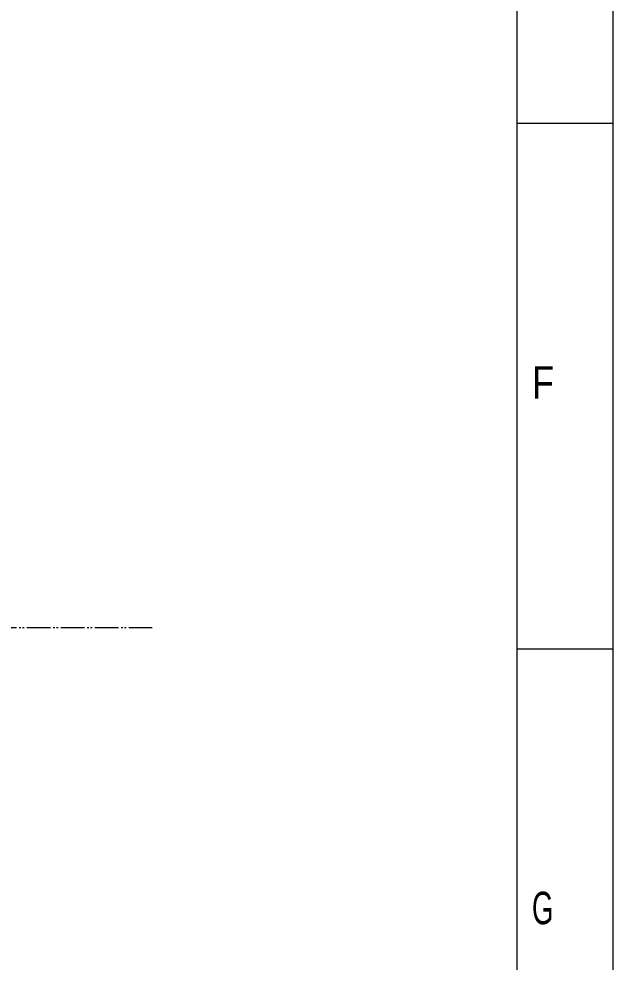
# Model space of a CAD drawing. Units: millimetres at full size. Extents: x -19442 to 19442, y -5866 to 5866.
# Drawn here: x 9886 to 10691, y -1191 to 87 of the extents above; entities that cross this region are included whole.
import ezdxf
from ezdxf.enums import TextEntityAlignment as Align

# ---------------------------------------------------------------- set-up
doc = ezdxf.new("R2010")
doc.units = ezdxf.units.MM
doc.header["$LTSCALE"] = 3.6
doc.linetypes.add('DOUBLE_CHAIN2', pattern=[12.8, 9, -1, 0.6, -0.6, 0.6, -1])
for name, color, linetype, lineweight in [('0-2_06_PHANTOM', 2, 'DOUBLE_CHAIN2', 9), ('1-2_Defpoints', 134, 'Continuous', 9), ('1-3_99_図枠', 134, 'Continuous', 9)]:
    doc.layers.add(name, color=color, linetype=linetype, lineweight=lineweight)
doc.styles.add('ＭＳ Ｐゴシック', font='')
doc.styles.get('ＭＳ Ｐゴシック').set_extended_font_data('MS PGothic')

msp = doc.modelspace()

# ---------------------------------------------------------------- linework, layer by layer
at = {"layer": '0-2_06_PHANTOM', "color": 7}
msp.add_line((3629.413, -737.869), (10066.554, -737.869), dxfattribs=at)
at = {"layer": '1-2_Defpoints'}
msp.add_lwpolyline([(2634.798, -2190.619), (10691.206, -2190.619), (10691.206, 3505.831), (2634.798, 3505.831)], close=True, dxfattribs=at)
at = {"layer": '1-3_99_図枠'}
for p, q in [((10691.206, -54.814), (10561.193, -54.814)), ((10691.206, -766.943), (10561.193, -766.943))]:
    msp.add_line(p, q, dxfattribs=at)
msp.add_lwpolyline([(3024.437, -2061.188), (10561.193, -2061.188), (10561.193, 3375.818), (3024.437, 3375.818)], close=True, dxfattribs=at)

# ---------------------------------------------------------------- texts
at = {"layer": '1-3_99_図枠', "style": 'ＭＳ Ｐゴシック'}
for s, width, p in [('F', 0.85, (10581.195, -440.881)), ('G', 0.65, (10581.195, -1153.01))]:
    msp.add_text(s, height=43.99, dxfattribs=dict(at, width=width)).set_placement(p, align=Align.BOTTOM_LEFT)

doc.saveas('drawing.dxf')
